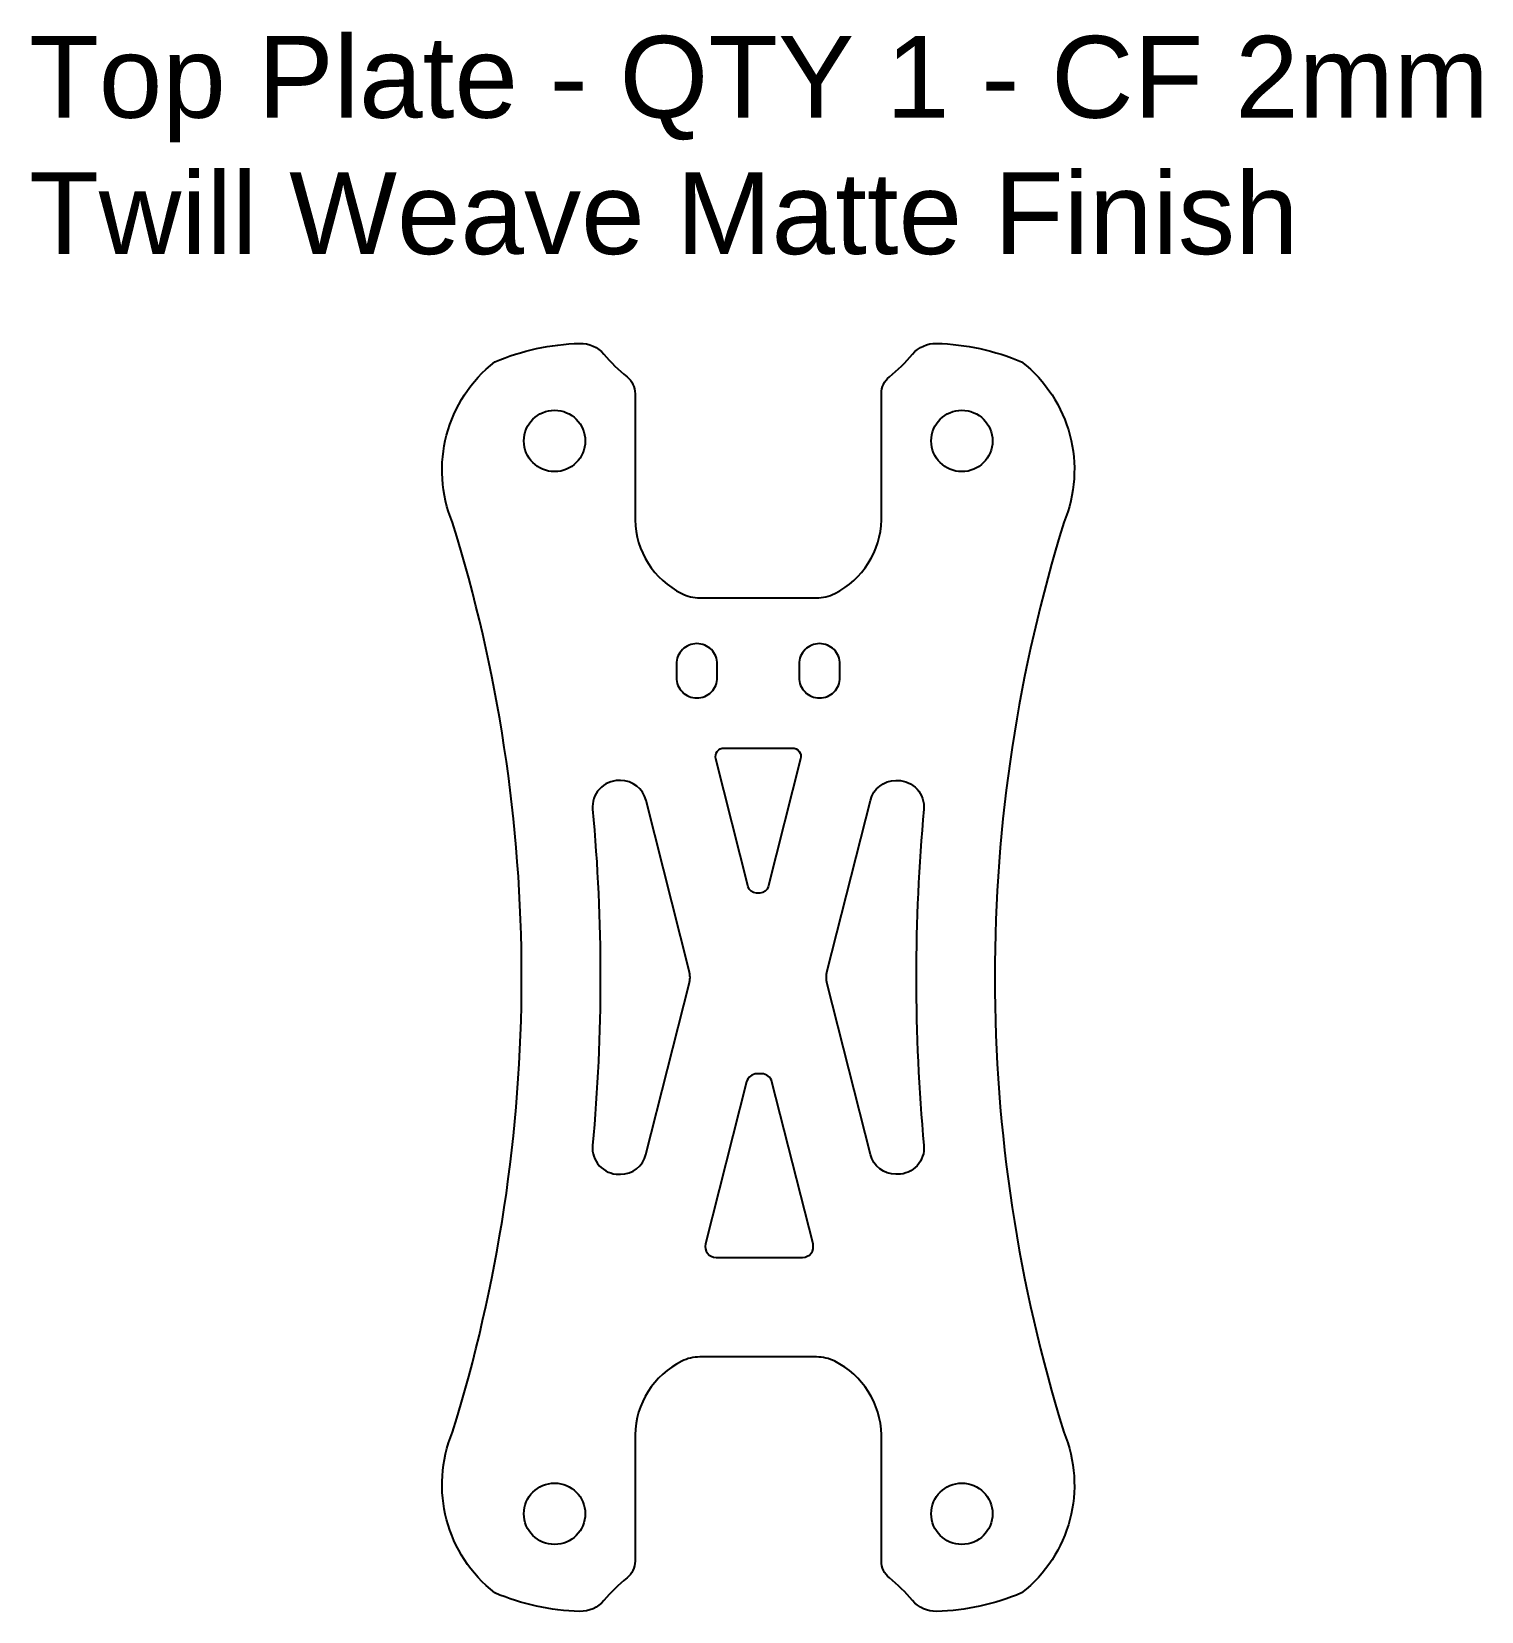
# Model space of a CAD drawing. Header units: inches. Extents: x -15.3 to 55.6, y -33.3 to 43.9.
import ezdxf

# ---------------------------------------------------------------- set-up
doc = ezdxf.new("R2010")
doc.units = ezdxf.units.IN
doc.header["$MEASUREMENT"] = 0
doc.layers.add('New Top Plate', color=60, linetype='Continuous')
doc.styles.get("Standard").update_dxf_attribs({"font": 'arial.ttf'})

msp = doc.modelspace()

# ---------------------------------------------------------------- linework, layer by layer
at = {"layer": 'New Top Plate'}
for points in [[(14.167, 26.215), (14.167, 20.047, 0.278806), (16.45, 16.446, 0.116041), (17.341, 16.237), (19.996, 16.237), (20.389, 16.237), (23.044, 16.237, 0.116041), (23.935, 16.446, 0.278806), (26.217, 20.047), (26.217, 26.215, -0.224476), (26.608, 27.042, 0.04819), (27.744, 28.155, -0.225572), (28.92, 28.68, -0.092287), (33.075, 27.778, -0.337124), (35.142, 19.912, 0.075692), (31.763, -2.327, 0.075474), (35.142, -24.566, -0.337124), (33.075, -32.432, -0.092287), (28.92, -33.334, -0.225572), (27.744, -32.809, 0.04819), (26.608, -31.697, -0.224476), (26.217, -30.87), (26.217, -24.702, 0.278806), (23.935, -21.101, 0.116041), (23.044, -20.891), (20.389, -20.891), (19.996, -20.891), (17.341, -20.891, 0.116041), (16.45, -21.101, 0.278806), (14.167, -24.702), (14.167, -30.87, -0.224476), (13.776, -31.697, 0.04819), (12.641, -32.809, -0.225572), (11.465, -33.334, -0.092287), (7.31, -32.432, -0.337124), (5.242, -24.566, 0.075474), (8.621, -2.327, 0.075773), (5.242, 19.912, -0.337124), (7.31, 27.778, -0.092287), (11.465, 28.68, -0.225572), (12.641, 28.155, 0.04819), (13.776, 27.042, -0.224476)], [(18.192, 12.337), (18.192, 12.996, 0.414214), (17.192, 13.996), (17.192, 13.996, 0.414214), (16.192, 12.996), (16.192, 12.337, 0.414214), (17.192, 11.337, 0.414214)], [(22.192, 12.337, 0.414214), (23.192, 11.337, 0.414214), (24.192, 12.337), (24.192, 12.996, 0.414214), (23.192, 13.996), (23.192, 13.996, 0.414214), (22.192, 12.996)], [(20.683, 2.108, -0.343345), (20.279, 1.793), (20.105, 1.793, -0.343345), (19.702, 2.108), (18.117, 8.369, -0.488821), (18.521, 8.888), (21.864, 8.888, -0.488821), (22.268, 8.369)], [(12.468, -2.326, -0.022854), (12.09, -10.551, 0.441191), (13.371, -11.955), (13.456, -11.955, 0.343345), (14.703, -10.985), (16.817, -2.643, 0.124656), (16.817, -2.011), (14.706, 6.331, 0.343345), (13.459, 7.302), (13.374, 7.302, 0.441191), (12.093, 5.898, -0.022854), (12.468, -2.327)], [(27.917, -2.326, 0.022854), (28.295, -10.551, -0.441191), (27.014, -11.955), (26.929, -11.955, -0.343345), (25.682, -10.985), (23.568, -2.643, -0.124656), (23.567, -2.011), (25.679, 6.331, -0.343345), (26.926, 7.302), (27.011, 7.302, -0.441191), (28.292, 5.898, 0.022854), (27.917, -2.327)], [(20.866, -7.439, 0.343345), (20.355, -7.041), (20.135, -7.041, 0.343345), (19.624, -7.439), (17.618, -15.366, 0.488821), (18.129, -16.023), (22.361, -16.023, 0.488821), (22.872, -15.366)]]:
    msp.add_lwpolyline(points, format="xyb", close=True, dxfattribs=at)
for points in [[(17.192, 11.337), (17.192, 11.337)], [(23.192, 11.337), (23.192, 11.337)]]:
    msp.add_lwpolyline(points, close=True, dxfattribs=at)
for centre in [(10.232, 23.907), (30.153, 23.907), (10.232, -28.561), (30.153, -28.561)]:
    msp.add_circle(centre, 1.5, dxfattribs=at)

# ---------------------------------------------------------------- texts
at = {"layer": 'New Top Plate', "insert": (-15.474, 43.714), "char_height": 4, "attachment_point": 1}
msp.add_mtext_dynamic_manual_height_columns('Top Plate - QTY 1 - CF 2mm Twill Weave Matte Finish', width=77.18879, gutter_width=1, heights=[0], dxfattribs=at)

doc.saveas('drawing.dxf')
